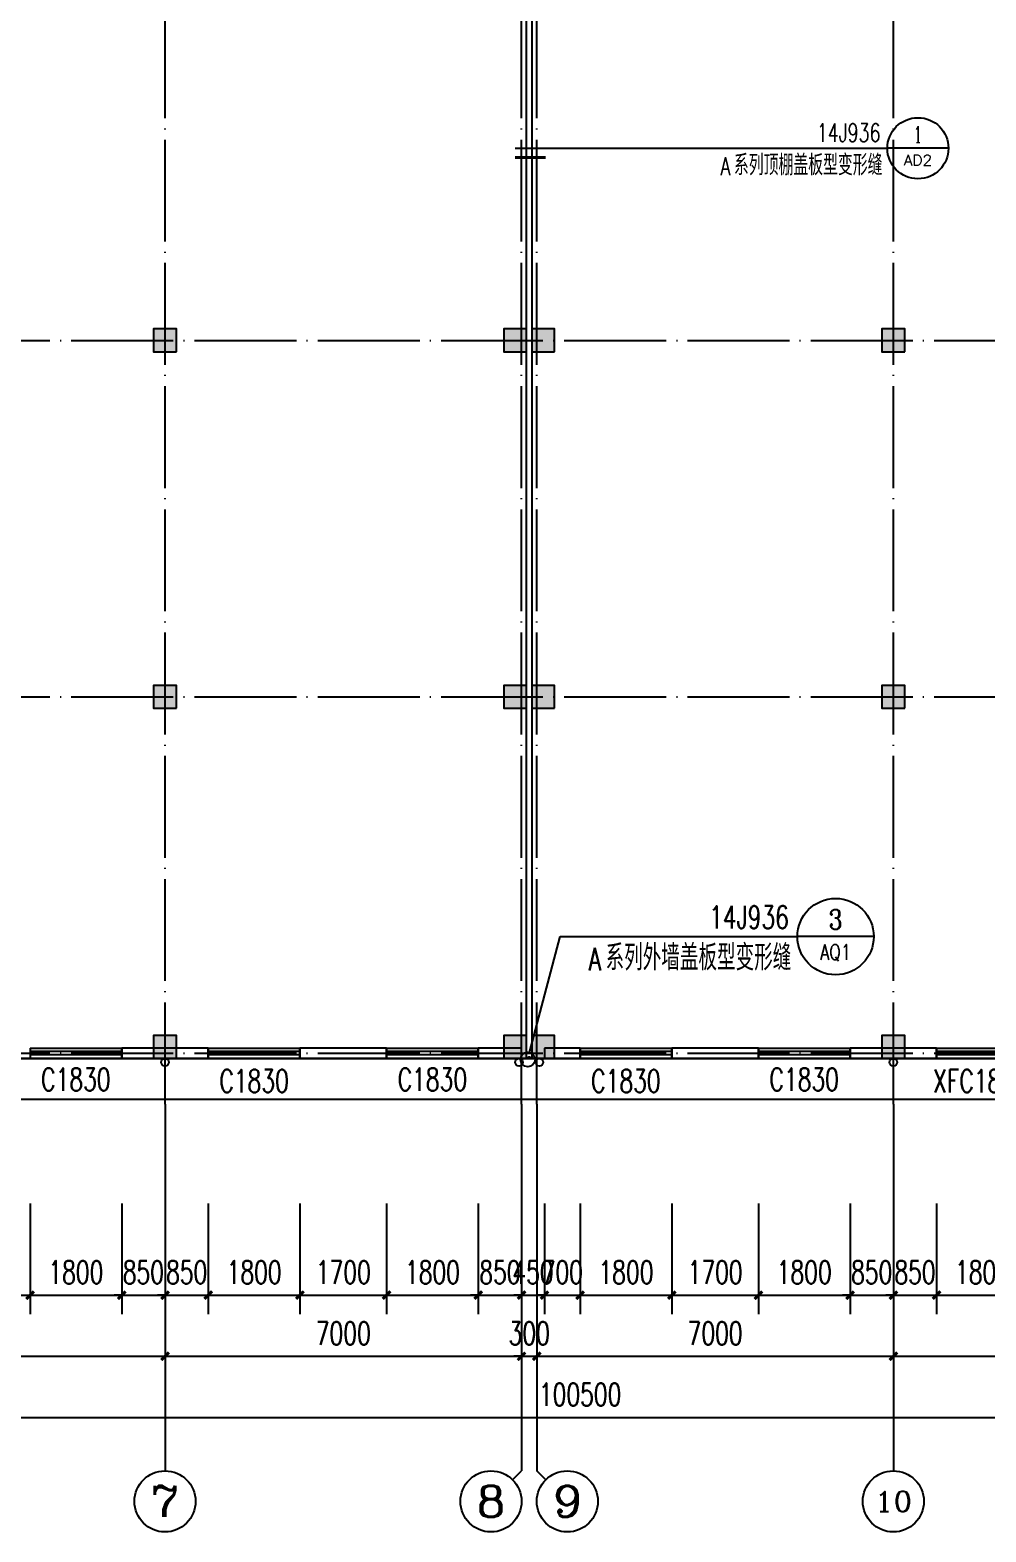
# Model space of a CAD drawing. Extents: x -4747 to 1060961, y -766984 to 396631.
# Drawn here: x 517895 to 536663, y -16063 to 13431 of the extents above; entities that cross this region are included whole.
import ezdxf
from ezdxf.enums import TextEntityAlignment as Align

# ---------------------------------------------------------------- set-up
doc = ezdxf.new("R2010")
doc.units = 0
doc.header["$LTSCALE"] = 1000
doc.header["$MEASUREMENT"] = 0
doc.linetypes.add('DOTE', pattern=[2.42, 2, -0.2, 0.02, -0.2])
doc.layers.get('0').update_dxf_attribs({"linetype": 'CONTINUOUS'})
doc.layers.get('DEFPOINTS').update_dxf_attribs({"linetype": 'CONTINUOUS'})
for name, color, linetype in [('AXIS', 3, 'CONTINUOUS'), ('AXIS_TEXT', 7, 'CONTINUOUS'), ('DIM_IDEN', 3, 'CONTINUOUS'), ('DOTE', 1, 'DOTE'), ('PUB_DIM', 3, 'CONTINUOUS'), ('PUB_TEXT', 7, 'CONTINUOUS'), ('WALL', 6, 'CONTINUOUS'), ('WINDOW', 4, 'CONTINUOUS'), ('WINDOW_TEXT', 7, 'CONTINUOUS'), ('剖面填充', 147, 'CONTINUOUS'), ('平面线条', 2, 'CONTINUOUS'), ('散水', 2, 'CONTINUOUS'), ('柱', 2, 'CONTINUOUS'), ('柱涂实', 54, 'CONTINUOUS'), ('立面轮廓线', 3, 'CONTINUOUS'), ('雨水管', 2, 'CONTINUOUS'), ('面积计算', 7, 'CONTINUOUS')]:
    doc.layers.add(name, color=color, linetype=linetype)
doc.styles.add('_TCH_AXIS', font='COMPLEX', dxfattribs={"bigfont": 'GBCBIG'})
doc.styles.add('_TCH_DIM', font='SIMPLEX', dxfattribs={"bigfont": 'GBCBIG'})
doc.styles.add('_TCH_LABEL', font='COMPLEX', dxfattribs={"bigfont": 'GBCBIG'})
doc.styles.add('_TCH_WINDOW', font='SIMPLEX', dxfattribs={"height": 3.5, "bigfont": 'GBCBIG'})
doc.styles.add('COMPLEX', font='complex_.ttf')
doc.styles.add('DIM_FONT', font='SIMPLEX', dxfattribs={"width": 0.7, "bigfont": 'GBCBIG'})
doc.dimstyles.new('DIMN150', dxfattribs={"dimscale": 1.5, "dimtxt": 300, "dimasz": 100, "dimexe": 250, "dimexo": 300, "dimgap": 150, "dimtad": 1, "dimdec": 0, "dimzin": 0, "dimtxsty": 'DIM_FONT', "dimblk": 'ARCHTICK', "dimcen": 0.09, "dimclrt": 7, "dimazin": 3, "dimtfac": 1, "dimtdec": 0, "dimtix": 1, "dimtmove": 0, "dimatfit": 3, "dimtolj": 1, "dimtzin": 0})

# ---------------------------------------------------------------- blocks, each defined once
blk = doc.blocks.new('A$C22EA1380')
at = {"layer": '柱涂实'}
for points in [[(42325, 13875), (42325, 14325), (41875, 14325), (41875, 13875)], [(49200, 13875), (49200, 14325), (48750, 14325), (48750, 13875)], [(49750, 13875), (49750, 14325), (49300, 14325), (49300, 13875)], [(56625, 13875), (56625, 14325), (56175, 14325), (56175, 13875)], [(42325, 6875), (42325, 7325), (41875, 7325), (41875, 6875)], [(49200, 6875), (49200, 7325), (48750, 7325), (48750, 6875)], [(49750, 6875), (49750, 7325), (49300, 7325), (49300, 6875)], [(56625, 6875), (56625, 7325), (56175, 7325), (56175, 6875)], [(42325, 0), (42325, 450), (41875, 450), (41875, 0)], [(49200, 0), (49200, 450), (48750, 450), (48750, 0)], [(49750, 0), (49750, 450), (49300, 450), (49300, 0)], [(56625, 0), (56625, 450), (56175, 450), (56175, 0)]]:
    blk.add_hatch(color=256, dxfattribs=at).paths.add_polyline_path(points)
at = {"layer": '柱'}
for points in [[(42325, 13875), (42325, 14325), (41875, 14325), (41875, 13875)], [(49200, 13875), (49200, 14325), (48750, 14325), (48750, 13875)], [(49750, 13875), (49750, 14325), (49300, 14325), (49300, 13875)], [(56625, 13875), (56625, 14325), (56175, 14325), (56175, 13875)], [(42325, 6875), (42325, 7325), (41875, 7325), (41875, 6875)], [(49200, 6875), (49200, 7325), (48750, 7325), (48750, 6875)], [(49750, 6875), (49750, 7325), (49300, 7325), (49300, 6875)], [(56625, 6875), (56625, 7325), (56175, 7325), (56175, 6875)], [(42325, 0), (42325, 450), (41875, 450), (41875, 0)], [(49200, 0), (49200, 450), (48750, 450), (48750, 0)], [(49750, 0), (49750, 450), (49300, 450), (49300, 0)], [(56625, 0), (56625, 450), (56175, 450), (56175, 0)]]:
    blk.add_lwpolyline(points, close=True, dxfattribs=at)
at = {"layer": '柱涂实', "linetype": 'CONTINUOUS'}
for points in [[(42325, 13875), (42325, 14325), (41875, 14325), (41875, 13875)], [(49200, 13875), (49200, 14325), (48750, 14325), (48750, 13875)], [(49750, 13875), (49750, 14325), (49300, 14325), (49300, 13875)], [(56625, 13875), (56625, 14325), (56175, 14325), (56175, 13875)], [(42325, 6875), (42325, 7325), (41875, 7325), (41875, 6875)], [(49200, 6875), (49200, 7325), (48750, 7325), (48750, 6875)], [(49750, 6875), (49750, 7325), (49300, 7325), (49300, 6875)], [(56625, 6875), (56625, 7325), (56175, 7325), (56175, 6875)], [(42325, 0), (42325, 450), (41875, 450), (41875, 0)], [(49200, 0), (49200, 450), (48750, 450), (48750, 0)], [(49750, 0), (49750, 450), (49300, 450), (49300, 0)], [(56625, 0), (56625, 450), (56175, 450), (56175, 0)]]:
    blk.add_lwpolyline(points, close=True, dxfattribs=at)
blk = doc.blocks.new('_ARCHTICK')
at = {"color": 0, "linetype": 'BYBLOCK', "const_width": 0.4}
blk.add_lwpolyline([(-0.5, -0.5), (0.5, 0.5)], dxfattribs=at)
blk = doc.blocks.new('*D1527')
at = {"layer": 'DEFPOINTS', "color": 0}
for p in [(535695, -9163), (537495, -9163), (537495, -11413)]:
    blk.add_point(p, dxfattribs=at)
at = {"layer": 'PUB_DIM', "color": 0}
for p, q in [((535695, -9613), (535695, -11788)), ((537495, -9613), (537495, -11788)), ((535695, -11413), (537495, -11413))]:
    blk.add_line(p, q, dxfattribs=at)
at = {"layer": 'PUB_DIM', "color": 0, "xscale": 150, "yscale": 150, "zscale": 150, "rotation": 180}
blk.add_blockref('_ARCHTICK', (535695, -11413), dxfattribs=at)
at = {"layer": 'PUB_DIM', "color": 0, "xscale": 150, "yscale": 150, "zscale": 150}
blk.add_blockref('_ARCHTICK', (537495, -11413), dxfattribs=at)
at = {"layer": 'PUB_DIM', "color": 7, "insert": (536595, -10963), "char_height": 450, "attachment_point": 5, "style": 'DIM_FONT'}
blk.add_mtext('\\A1;1800', dxfattribs=at)
blk = doc.blocks.new('*D1528')
at = {"layer": 'DEFPOINTS', "color": 0}
for p in [(534845, -9163), (535695, -9163), (535695, -11413)]:
    blk.add_point(p, dxfattribs=at)
at = {"layer": 'PUB_DIM', "color": 0}
for p, q in [((534845, -9613), (534845, -11788)), ((535695, -9613), (535695, -11788)), ((534845, -11413), (534695, -11413)), ((534845, -11413), (535695, -11413)), ((535695, -11413), (535845, -11413))]:
    blk.add_line(p, q, dxfattribs=at)
at = {"layer": 'PUB_DIM', "color": 0, "xscale": 150, "yscale": 150, "zscale": 150}
blk.add_blockref('_ARCHTICK', (534845, -11413), dxfattribs=at)
at = {"layer": 'PUB_DIM', "color": 0, "xscale": 150, "yscale": 150, "zscale": 150, "rotation": 180}
blk.add_blockref('_ARCHTICK', (535695, -11413), dxfattribs=at)
at = {"layer": 'PUB_DIM', "color": 7, "insert": (535270, -10963), "char_height": 450, "attachment_point": 5, "style": 'DIM_FONT'}
blk.add_mtext('\\A1;850', dxfattribs=at)
blk = doc.blocks.new('*D1529')
at = {"layer": 'DEFPOINTS', "color": 0}
for p in [(533995, -9163), (534845, -9163), (534845, -11413)]:
    blk.add_point(p, dxfattribs=at)
at = {"layer": 'PUB_DIM', "color": 0}
for p, q in [((533995, -9613), (533995, -11788)), ((534845, -9613), (534845, -11788)), ((533995, -11413), (533845, -11413)), ((533995, -11413), (534845, -11413)), ((534845, -11413), (534995, -11413))]:
    blk.add_line(p, q, dxfattribs=at)
at = {"layer": 'PUB_DIM', "color": 0, "xscale": 150, "yscale": 150, "zscale": 150}
blk.add_blockref('_ARCHTICK', (533995, -11413), dxfattribs=at)
at = {"layer": 'PUB_DIM', "color": 0, "xscale": 150, "yscale": 150, "zscale": 150, "rotation": 180}
blk.add_blockref('_ARCHTICK', (534845, -11413), dxfattribs=at)
at = {"layer": 'PUB_DIM', "color": 7, "insert": (534420, -10963), "char_height": 450, "attachment_point": 5, "style": 'DIM_FONT'}
blk.add_mtext('\\A1;850', dxfattribs=at)
blk = doc.blocks.new('*D1530')
at = {"layer": 'DEFPOINTS', "color": 0}
for p in [(532195, -9163), (533995, -9163), (533995, -11413)]:
    blk.add_point(p, dxfattribs=at)
at = {"layer": 'PUB_DIM', "color": 0}
for p, q in [((532195, -9613), (532195, -11788)), ((533995, -9613), (533995, -11788)), ((532195, -11413), (533995, -11413))]:
    blk.add_line(p, q, dxfattribs=at)
at = {"layer": 'PUB_DIM', "color": 0, "xscale": 150, "yscale": 150, "zscale": 150, "rotation": 180}
blk.add_blockref('_ARCHTICK', (532195, -11413), dxfattribs=at)
at = {"layer": 'PUB_DIM', "color": 0, "xscale": 150, "yscale": 150, "zscale": 150}
blk.add_blockref('_ARCHTICK', (533995, -11413), dxfattribs=at)
at = {"layer": 'PUB_DIM', "color": 7, "insert": (533095, -10963), "char_height": 450, "attachment_point": 5, "style": 'DIM_FONT'}
blk.add_mtext('\\A1;1800', dxfattribs=at)
blk = doc.blocks.new('*D1531')
at = {"layer": 'DEFPOINTS', "color": 0}
for p in [(530495, -9163), (532195, -9163), (532195, -11413)]:
    blk.add_point(p, dxfattribs=at)
at = {"layer": 'PUB_DIM', "color": 0}
for p, q in [((530495, -9613), (530495, -11788)), ((532195, -9613), (532195, -11788)), ((530495, -11413), (532195, -11413))]:
    blk.add_line(p, q, dxfattribs=at)
at = {"layer": 'PUB_DIM', "color": 0, "xscale": 150, "yscale": 150, "zscale": 150, "rotation": 180}
blk.add_blockref('_ARCHTICK', (530495, -11413), dxfattribs=at)
at = {"layer": 'PUB_DIM', "color": 0, "xscale": 150, "yscale": 150, "zscale": 150}
blk.add_blockref('_ARCHTICK', (532195, -11413), dxfattribs=at)
at = {"layer": 'PUB_DIM', "color": 7, "insert": (531345, -10963), "char_height": 450, "attachment_point": 5, "style": 'DIM_FONT'}
blk.add_mtext('\\A1;1700', dxfattribs=at)
blk = doc.blocks.new('*D1532')
at = {"layer": 'DEFPOINTS', "color": 0}
for p in [(528695, -9163), (530495, -9163), (530495, -11413)]:
    blk.add_point(p, dxfattribs=at)
at = {"layer": 'PUB_DIM', "color": 0}
for p, q in [((528695, -9613), (528695, -11788)), ((530495, -9613), (530495, -11788)), ((528695, -11413), (530495, -11413))]:
    blk.add_line(p, q, dxfattribs=at)
at = {"layer": 'PUB_DIM', "color": 0, "xscale": 150, "yscale": 150, "zscale": 150, "rotation": 180}
blk.add_blockref('_ARCHTICK', (528695, -11413), dxfattribs=at)
at = {"layer": 'PUB_DIM', "color": 0, "xscale": 150, "yscale": 150, "zscale": 150}
blk.add_blockref('_ARCHTICK', (530495, -11413), dxfattribs=at)
at = {"layer": 'PUB_DIM', "color": 7, "insert": (529595, -10963), "char_height": 450, "attachment_point": 5, "style": 'DIM_FONT'}
blk.add_mtext('\\A1;1800', dxfattribs=at)
blk = doc.blocks.new('*D1533')
at = {"layer": 'DEFPOINTS', "color": 0}
for p in [(527995, -9163), (528695, -9163), (528695, -11413)]:
    blk.add_point(p, dxfattribs=at)
at = {"layer": 'PUB_DIM', "color": 0}
for p, q in [((527995, -9613), (527995, -11788)), ((528695, -9613), (528695, -11788)), ((527995, -11413), (527845, -11413)), ((527995, -11413), (528695, -11413)), ((528695, -11413), (528845, -11413))]:
    blk.add_line(p, q, dxfattribs=at)
at = {"layer": 'PUB_DIM', "color": 0, "xscale": 150, "yscale": 150, "zscale": 150}
blk.add_blockref('_ARCHTICK', (527995, -11413), dxfattribs=at)
at = {"layer": 'PUB_DIM', "color": 0, "xscale": 150, "yscale": 150, "zscale": 150, "rotation": 180}
blk.add_blockref('_ARCHTICK', (528695, -11413), dxfattribs=at)
at = {"layer": 'PUB_DIM', "color": 7, "insert": (528345, -10963), "char_height": 450, "attachment_point": 5, "style": 'DIM_FONT'}
blk.add_mtext('\\A1;700', dxfattribs=at)
blk = doc.blocks.new('*D1534')
at = {"layer": 'DEFPOINTS', "color": 0}
for p in [(527545, -9163), (527995, -9163), (527995, -11413)]:
    blk.add_point(p, dxfattribs=at)
at = {"layer": 'PUB_DIM', "color": 0}
for p, q in [((527545, -9613), (527545, -11788)), ((527995, -9613), (527995, -11788)), ((527545, -11413), (527395, -11413)), ((527545, -11413), (527995, -11413)), ((527995, -11413), (528145, -11413))]:
    blk.add_line(p, q, dxfattribs=at)
at = {"layer": 'PUB_DIM', "color": 0, "xscale": 150, "yscale": 150, "zscale": 150}
blk.add_blockref('_ARCHTICK', (527545, -11413), dxfattribs=at)
at = {"layer": 'PUB_DIM', "color": 0, "xscale": 150, "yscale": 150, "zscale": 150, "rotation": 180}
blk.add_blockref('_ARCHTICK', (527995, -11413), dxfattribs=at)
at = {"layer": 'PUB_DIM', "color": 7, "insert": (527770, -10963), "char_height": 450, "attachment_point": 5, "style": 'DIM_FONT'}
blk.add_mtext('\\A1;450', dxfattribs=at)
blk = doc.blocks.new('*D1535')
at = {"layer": 'DEFPOINTS', "color": 0}
for p in [(526695, -9163), (527545, -9163), (527545, -11413)]:
    blk.add_point(p, dxfattribs=at)
at = {"layer": 'PUB_DIM', "color": 0}
for p, q in [((526695, -9613), (526695, -11788)), ((527545, -9613), (527545, -11788)), ((526695, -11413), (526545, -11413)), ((526695, -11413), (527545, -11413)), ((527545, -11413), (527695, -11413))]:
    blk.add_line(p, q, dxfattribs=at)
at = {"layer": 'PUB_DIM', "color": 0, "xscale": 150, "yscale": 150, "zscale": 150}
blk.add_blockref('_ARCHTICK', (526695, -11413), dxfattribs=at)
at = {"layer": 'PUB_DIM', "color": 0, "xscale": 150, "yscale": 150, "zscale": 150, "rotation": 180}
blk.add_blockref('_ARCHTICK', (527545, -11413), dxfattribs=at)
at = {"layer": 'PUB_DIM', "color": 7, "insert": (527120, -10963), "char_height": 450, "attachment_point": 5, "style": 'DIM_FONT'}
blk.add_mtext('\\A1;850', dxfattribs=at)
blk = doc.blocks.new('*D1536')
at = {"layer": 'DEFPOINTS', "color": 0}
for p in [(524895, -9163), (526695, -9163), (526695, -11413)]:
    blk.add_point(p, dxfattribs=at)
at = {"layer": 'PUB_DIM', "color": 0}
for p, q in [((524895, -9613), (524895, -11788)), ((526695, -9613), (526695, -11788)), ((524895, -11413), (526695, -11413))]:
    blk.add_line(p, q, dxfattribs=at)
at = {"layer": 'PUB_DIM', "color": 0, "xscale": 150, "yscale": 150, "zscale": 150, "rotation": 180}
blk.add_blockref('_ARCHTICK', (524895, -11413), dxfattribs=at)
at = {"layer": 'PUB_DIM', "color": 0, "xscale": 150, "yscale": 150, "zscale": 150}
blk.add_blockref('_ARCHTICK', (526695, -11413), dxfattribs=at)
at = {"layer": 'PUB_DIM', "color": 7, "insert": (525795, -10963), "char_height": 450, "attachment_point": 5, "style": 'DIM_FONT'}
blk.add_mtext('\\A1;1800', dxfattribs=at)
blk = doc.blocks.new('*D1537')
at = {"layer": 'DEFPOINTS', "color": 0}
for p in [(523195, -9163), (524895, -9163), (524895, -11413)]:
    blk.add_point(p, dxfattribs=at)
at = {"layer": 'PUB_DIM', "color": 0}
for p, q in [((523195, -9613), (523195, -11788)), ((524895, -9613), (524895, -11788)), ((523195, -11413), (524895, -11413))]:
    blk.add_line(p, q, dxfattribs=at)
at = {"layer": 'PUB_DIM', "color": 0, "xscale": 150, "yscale": 150, "zscale": 150, "rotation": 180}
blk.add_blockref('_ARCHTICK', (523195, -11413), dxfattribs=at)
at = {"layer": 'PUB_DIM', "color": 0, "xscale": 150, "yscale": 150, "zscale": 150}
blk.add_blockref('_ARCHTICK', (524895, -11413), dxfattribs=at)
at = {"layer": 'PUB_DIM', "color": 7, "insert": (524045, -10963), "char_height": 450, "attachment_point": 5, "style": 'DIM_FONT'}
blk.add_mtext('\\A1;1700', dxfattribs=at)
blk = doc.blocks.new('*D1538')
at = {"layer": 'DEFPOINTS', "color": 0}
for p in [(521395, -9163), (523195, -9163), (523195, -11413)]:
    blk.add_point(p, dxfattribs=at)
at = {"layer": 'PUB_DIM', "color": 0}
for p, q in [((521395, -9613), (521395, -11788)), ((523195, -9613), (523195, -11788)), ((521395, -11413), (523195, -11413))]:
    blk.add_line(p, q, dxfattribs=at)
at = {"layer": 'PUB_DIM', "color": 0, "xscale": 150, "yscale": 150, "zscale": 150, "rotation": 180}
blk.add_blockref('_ARCHTICK', (521395, -11413), dxfattribs=at)
at = {"layer": 'PUB_DIM', "color": 0, "xscale": 150, "yscale": 150, "zscale": 150}
blk.add_blockref('_ARCHTICK', (523195, -11413), dxfattribs=at)
at = {"layer": 'PUB_DIM', "color": 7, "insert": (522295, -10963), "char_height": 450, "attachment_point": 5, "style": 'DIM_FONT'}
blk.add_mtext('\\A1;1800', dxfattribs=at)
blk = doc.blocks.new('*D1539')
at = {"layer": 'DEFPOINTS', "color": 0}
for p in [(520545, -9163), (521395, -9163), (521395, -11413)]:
    blk.add_point(p, dxfattribs=at)
at = {"layer": 'PUB_DIM', "color": 0}
for p, q in [((520545, -9613), (520545, -11788)), ((521395, -9613), (521395, -11788)), ((520545, -11413), (520395, -11413)), ((520545, -11413), (521395, -11413)), ((521395, -11413), (521545, -11413))]:
    blk.add_line(p, q, dxfattribs=at)
at = {"layer": 'PUB_DIM', "color": 0, "xscale": 150, "yscale": 150, "zscale": 150}
blk.add_blockref('_ARCHTICK', (520545, -11413), dxfattribs=at)
at = {"layer": 'PUB_DIM', "color": 0, "xscale": 150, "yscale": 150, "zscale": 150, "rotation": 180}
blk.add_blockref('_ARCHTICK', (521395, -11413), dxfattribs=at)
at = {"layer": 'PUB_DIM', "color": 7, "insert": (520970, -10963), "char_height": 450, "attachment_point": 5, "style": 'DIM_FONT'}
blk.add_mtext('\\A1;850', dxfattribs=at)
blk = doc.blocks.new('*D1540')
at = {"layer": 'DEFPOINTS', "color": 0}
for p in [(519695, -9163), (520545, -9163), (520545, -11413)]:
    blk.add_point(p, dxfattribs=at)
at = {"layer": 'PUB_DIM', "color": 0}
for p, q in [((519695, -9613), (519695, -11788)), ((520545, -9613), (520545, -11788)), ((519695, -11413), (519545, -11413)), ((519695, -11413), (520545, -11413)), ((520545, -11413), (520695, -11413))]:
    blk.add_line(p, q, dxfattribs=at)
at = {"layer": 'PUB_DIM', "color": 0, "xscale": 150, "yscale": 150, "zscale": 150}
blk.add_blockref('_ARCHTICK', (519695, -11413), dxfattribs=at)
at = {"layer": 'PUB_DIM', "color": 0, "xscale": 150, "yscale": 150, "zscale": 150, "rotation": 180}
blk.add_blockref('_ARCHTICK', (520545, -11413), dxfattribs=at)
at = {"layer": 'PUB_DIM', "color": 7, "insert": (520120, -10963), "char_height": 450, "attachment_point": 5, "style": 'DIM_FONT'}
blk.add_mtext('\\A1;850', dxfattribs=at)
blk = doc.blocks.new('*D1541')
at = {"layer": 'DEFPOINTS', "color": 0}
for p in [(517895, -9163), (519695, -9163), (519695, -11413)]:
    blk.add_point(p, dxfattribs=at)
at = {"layer": 'PUB_DIM', "color": 0}
for p, q in [((517895, -9613), (517895, -11788)), ((519695, -9613), (519695, -11788)), ((517895, -11413), (519695, -11413))]:
    blk.add_line(p, q, dxfattribs=at)
at = {"layer": 'PUB_DIM', "color": 0, "xscale": 150, "yscale": 150, "zscale": 150, "rotation": 180}
blk.add_blockref('_ARCHTICK', (517895, -11413), dxfattribs=at)
at = {"layer": 'PUB_DIM', "color": 0, "xscale": 150, "yscale": 150, "zscale": 150}
blk.add_blockref('_ARCHTICK', (519695, -11413), dxfattribs=at)
at = {"layer": 'PUB_DIM', "color": 7, "insert": (518795, -10963), "char_height": 450, "attachment_point": 5, "style": 'DIM_FONT'}
blk.add_mtext('\\A1;1800', dxfattribs=at)
blk = doc.blocks.new('*D1542')
at = {"layer": 'DEFPOINTS', "color": 0}
for p in [(516195, -9163), (517895, -9163), (517895, -11413)]:
    blk.add_point(p, dxfattribs=at)
at = {"layer": 'PUB_DIM', "color": 0}
for p, q in [((516195, -9613), (516195, -11788)), ((517895, -9613), (517895, -11788)), ((516195, -11413), (517895, -11413))]:
    blk.add_line(p, q, dxfattribs=at)
at = {"layer": 'PUB_DIM', "color": 0, "xscale": 150, "yscale": 150, "zscale": 150, "rotation": 180}
blk.add_blockref('_ARCHTICK', (516195, -11413), dxfattribs=at)
at = {"layer": 'PUB_DIM', "color": 0, "xscale": 150, "yscale": 150, "zscale": 150}
blk.add_blockref('_ARCHTICK', (517895, -11413), dxfattribs=at)
at = {"layer": 'PUB_DIM', "color": 7, "insert": (517045, -10963), "char_height": 450, "attachment_point": 5, "style": 'DIM_FONT'}
blk.add_mtext('\\A1;1700', dxfattribs=at)
blk = doc.blocks.new('*D1608')
at = {"layer": 'AXIS', "color": 0}
for p, q in [((513545, -9313), (513545, -12988)), ((520545, -9313), (520545, -12988)), ((513545, -12613), (520545, -12613))]:
    blk.add_line(p, q, dxfattribs=at)
at = {"layer": 'DEFPOINTS', "color": 0}
for p in [(513545, -8863), (520545, -8863), (520545, -12613)]:
    blk.add_point(p, dxfattribs=at)
at = {"layer": 'AXIS', "color": 0, "xscale": 150, "yscale": 150, "zscale": 150, "rotation": 180}
blk.add_blockref('_ARCHTICK', (513545, -12613), dxfattribs=at)
at = {"layer": 'AXIS', "color": 0, "xscale": 150, "yscale": 150, "zscale": 150}
blk.add_blockref('_ARCHTICK', (520545, -12613), dxfattribs=at)
at = {"layer": 'AXIS', "color": 7, "insert": (517045, -12163), "char_height": 450, "attachment_point": 5, "style": 'DIM_FONT'}
blk.add_mtext('\\A1;7000', dxfattribs=at)
blk = doc.blocks.new('*D1609')
at = {"layer": 'AXIS', "color": 0}
for p, q in [((520545, -9313), (520545, -12988)), ((527545, -9313), (527545, -12988)), ((520545, -12613), (527545, -12613))]:
    blk.add_line(p, q, dxfattribs=at)
at = {"layer": 'DEFPOINTS', "color": 0}
for p in [(520545, -8863), (527545, -8863), (527545, -12613)]:
    blk.add_point(p, dxfattribs=at)
at = {"layer": 'AXIS', "color": 0, "xscale": 150, "yscale": 150, "zscale": 150, "rotation": 180}
blk.add_blockref('_ARCHTICK', (520545, -12613), dxfattribs=at)
at = {"layer": 'AXIS', "color": 0, "xscale": 150, "yscale": 150, "zscale": 150}
blk.add_blockref('_ARCHTICK', (527545, -12613), dxfattribs=at)
at = {"layer": 'AXIS', "color": 7, "insert": (524045, -12163), "char_height": 450, "attachment_point": 5, "style": 'DIM_FONT'}
blk.add_mtext('\\A1;7000', dxfattribs=at)
blk = doc.blocks.new('*D1610')
at = {"layer": 'AXIS', "color": 0}
for p, q in [((527545, -9313), (527545, -12988)), ((527845, -9313), (527845, -12988)), ((527545, -12613), (527395, -12613)), ((527545, -12613), (527845, -12613)), ((527845, -12613), (527995, -12613))]:
    blk.add_line(p, q, dxfattribs=at)
at = {"layer": 'DEFPOINTS', "color": 0}
for p in [(527545, -8863), (527845, -8863), (527845, -12613)]:
    blk.add_point(p, dxfattribs=at)
at = {"layer": 'AXIS', "color": 0, "xscale": 150, "yscale": 150, "zscale": 150}
blk.add_blockref('_ARCHTICK', (527545, -12613), dxfattribs=at)
at = {"layer": 'AXIS', "color": 0, "xscale": 150, "yscale": 150, "zscale": 150, "rotation": 180}
blk.add_blockref('_ARCHTICK', (527845, -12613), dxfattribs=at)
at = {"layer": 'AXIS', "color": 7, "insert": (527695, -12163), "char_height": 450, "attachment_point": 5, "style": 'DIM_FONT'}
blk.add_mtext('\\A1;300', dxfattribs=at)
blk = doc.blocks.new('*D1611')
at = {"layer": 'AXIS', "color": 0}
for p, q in [((527845, -9313), (527845, -12988)), ((534845, -9313), (534845, -12988)), ((527845, -12613), (534845, -12613))]:
    blk.add_line(p, q, dxfattribs=at)
at = {"layer": 'DEFPOINTS', "color": 0}
for p in [(527845, -8863), (534845, -8863), (534845, -12613)]:
    blk.add_point(p, dxfattribs=at)
at = {"layer": 'AXIS', "color": 0, "xscale": 150, "yscale": 150, "zscale": 150, "rotation": 180}
blk.add_blockref('_ARCHTICK', (527845, -12613), dxfattribs=at)
at = {"layer": 'AXIS', "color": 0, "xscale": 150, "yscale": 150, "zscale": 150}
blk.add_blockref('_ARCHTICK', (534845, -12613), dxfattribs=at)
at = {"layer": 'AXIS', "color": 7, "insert": (531345, -12163), "char_height": 450, "attachment_point": 5, "style": 'DIM_FONT'}
blk.add_mtext('\\A1;7000', dxfattribs=at)
blk = doc.blocks.new('*D1612')
at = {"layer": 'AXIS', "color": 0}
for p, q in [((534845, -9313), (534845, -12988)), ((541845, -9313), (541845, -12988)), ((534845, -12613), (541845, -12613))]:
    blk.add_line(p, q, dxfattribs=at)
at = {"layer": 'DEFPOINTS', "color": 0}
for p in [(534845, -8863), (541845, -8863), (541845, -12613)]:
    blk.add_point(p, dxfattribs=at)
at = {"layer": 'AXIS', "color": 0, "xscale": 150, "yscale": 150, "zscale": 150, "rotation": 180}
blk.add_blockref('_ARCHTICK', (534845, -12613), dxfattribs=at)
at = {"layer": 'AXIS', "color": 0, "xscale": 150, "yscale": 150, "zscale": 150}
blk.add_blockref('_ARCHTICK', (541845, -12613), dxfattribs=at)
at = {"layer": 'AXIS', "color": 7, "insert": (538345, -12163), "char_height": 450, "attachment_point": 5, "style": 'DIM_FONT'}
blk.add_mtext('\\A1;7000', dxfattribs=at)
blk = doc.blocks.new('*D1619')
at = {"layer": 'AXIS', "color": 0}
for p, q in [((478445, -9613), (478445, -14188)), ((578945, -9613), (578945, -14188)), ((478445, -13813), (578945, -13813))]:
    blk.add_line(p, q, dxfattribs=at)
at = {"layer": 'DEFPOINTS', "color": 0}
for p in [(478445, -9163), (578945, -9163), (578945, -13813)]:
    blk.add_point(p, dxfattribs=at)
at = {"layer": 'AXIS', "color": 0, "xscale": 150, "yscale": 150, "zscale": 150, "rotation": 180}
blk.add_blockref('_ARCHTICK', (478445, -13813), dxfattribs=at)
at = {"layer": 'AXIS', "color": 0, "xscale": 150, "yscale": 150, "zscale": 150}
blk.add_blockref('_ARCHTICK', (578945, -13813), dxfattribs=at)
at = {"layer": 'AXIS', "color": 7, "insert": (528695, -13363), "char_height": 450, "attachment_point": 5, "style": 'DIM_FONT'}
blk.add_mtext('\\A1;100500', dxfattribs=at)
blk = doc.blocks.new('$WINLIB2D$00000001')
at = {"color": 0}
for points in [[(-0.5, 0.5), (-0.5, -0.5)], [(-0.5, 0.5), (0.5, 0.5)], [(0.5, -0.5), (0.5, 0.5)], [(0.5, 0.167), (-0.5, 0.167)], [(0.5, -0.167), (-0.5, -0.167)], [(-0.5, -0.5), (0.5, -0.5)]]:
    blk.add_lwpolyline(points, dxfattribs=at)
blk = doc.blocks.new('_AXISO')
blk.add_circle((0, 0), 0.5)
at = {"layer": 'AXIS_TEXT', "style": 'COMPLEX', "width": 1.041667}
blk.add_attdef('A', text='', height=0.56, dxfattribs=at).set_placement((-0.25, -0.28), (0.25, -0.28), align=Align.FIT)

msp = doc.modelspace()

# ---------------------------------------------------------------- linework, layer by layer
at = {"layer": 'AXIS'}
for p, q in [((520544.9, -7663), (520544.9, -14863)), ((527544.9, -7663), (527544.9, -14863)), ((527844.9, -7663), (527844.9, -14863)), ((534844.9, -7663), (534844.9, -14863)), ((527369.2, -15038.7), (527544.9, -14863)), ((528020.7, -15038.7), (527844.9, -14863))]:
    msp.add_line(p, q, dxfattribs=at)
at = {"layer": 'DIM_IDEN', "linetype": 'BYBLOCK'}
for p, q in [((527416.7, 11109.4), (531161.5, 11109.4)), ((531161.5, 11109.4), (534727, 11109.4)), ((535927, 11109.4), (534727, 11109.4)), ((527703.8, -6646.9), (528303.3, -4371.8)), ((528303.3, -4371.8), (532960.3, -4371.8)), ((534460.3, -4371.8), (532960.3, -4371.8))]:
    msp.add_line(p, q, dxfattribs=at)
at = {"layer": 'DIM_IDEN', "linetype": 'BYBLOCK', "const_width": 60}
msp.add_lwpolyline([(527416.7, 10929.4), (528016.7, 10929.4)], dxfattribs=at)
at = {"layer": 'DIM_IDEN', "linetype": 'BYBLOCK'}
for centre, radius in [((535327, 11109.4), 600), ((533710.3, -4371.8), 750), ((527667.4, -6785.3), 143.1)]:
    msp.add_circle(centre, radius, dxfattribs=at)
at = {"layer": 'DOTE'}
for p, q in [((520544.9, -7663), (520544.9, 36337)), ((527544.9, -7663), (527544.9, 36337)), ((527844.9, -7663), (527844.9, 36337)), ((534844.9, -7663), (534844.9, 36337)), ((475144.9, 7337), (579844.9, 7337)), ((475144.9, 337), (579844.9, 337)), ((475144.9, -6663), (579844.9, -6663))]:
    msp.add_line(p, q, dxfattribs=at)
at = {"layer": 'WALL'}
for p, q in [((521394.9, -6563), (519694.9, -6563)), ((519694.9, -6563), (519694.9, -6763)), ((519694.9, -6763), (521394.9, -6763)), ((521394.9, -6763), (521394.9, -6563)), ((524894.9, -6563), (523194.9, -6563)), ((523194.9, -6563), (523194.9, -6763)), ((523194.9, -6763), (524894.9, -6763)), ((524894.9, -6763), (524894.9, -6563)), ((527544.9, -6563), (526694.9, -6563)), ((526694.9, -6563), (526694.9, -6763)), ((526694.9, -6763), (527544.9, -6763)), ((527544.9, -6763), (527544.9, -6563)), ((528694.9, -6563), (527994.9, -6563)), ((527994.9, -6563), (527994.9, -6763)), ((527994.9, -6763), (528694.9, -6763)), ((528694.9, -6763), (528694.9, -6563)), ((532194.9, -6563), (530494.9, -6563)), ((530494.9, -6563), (530494.9, -6763)), ((530494.9, -6763), (532194.9, -6763)), ((532194.9, -6763), (532194.9, -6563)), ((535694.9, -6563), (533994.9, -6563)), ((533994.9, -6563), (533994.9, -6763)), ((533994.9, -6763), (535694.9, -6763)), ((535694.9, -6763), (535694.9, -6563))]:
    msp.add_line(p, q, dxfattribs=at)
at = {"layer": '剖面填充'}
msp.add_lwpolyline([(576944.9, -6763), (478444.9, -6763), (478444.9, 35437), (576944.9, 35437)], close=True, dxfattribs=at)
at = {"layer": '平面线条'}
for points in [[(527644.9, -6763), (527644.9, 35437)], [(527744.9, 35437), (527744.9, -6763)], [(527644.9, -6763), (527694.9, -6732.5), (527744.9, -6763)]]:
    msp.add_lwpolyline(points, dxfattribs=at)
at = {"layer": '散水'}
msp.add_lwpolyline([(508644.9, -7563), (541744.9, -7563)], dxfattribs=at)
at = {"layer": '立面轮廓线'}
msp.add_lwpolyline([(478444.9, -6763), (576944.9, -6763), (576944.9, 35437), (478444.9, 35437), (478444.9, -6763)], dxfattribs=at)
at = {"layer": '雨水管'}
for centre in [(520544.9, -6838), (527494.9, -6838), (527894.9, -6838), (534844.9, -6838)]:
    msp.add_circle(centre, 75, dxfattribs=at)

# ---------------------------------------------------------------- block references
at = {"layer": 'AXIS'}
ref = msp.add_blockref('_AXISO', (520544.9, -15463), dxfattribs=dict(at, xscale=1200, yscale=1200, zscale=1200))
ref.add_attrib('A', '7', dxfattribs={"layer": 'AXIS_TEXT', "height": 612, "style": '_TCH_AXIS', "width": 1.410273}).set_placement((520257.2, -15769), (520832.6, -15769), align=Align.FIT)
ref = msp.add_blockref('_AXISO', (526944.9, -15463), dxfattribs=dict(at, xscale=1200, yscale=1200, zscale=1200))
ref.add_attrib('A', '8', dxfattribs={"layer": 'AXIS_TEXT', "height": 612, "style": '_TCH_AXIS', "width": 1.410273}).set_placement((526657.2, -15769), (527232.6, -15769), align=Align.FIT)
ref = msp.add_blockref('_AXISO', (528444.9, -15463), dxfattribs=dict(at, xscale=1200, yscale=1200, zscale=1200))
ref.add_attrib('A', '9', dxfattribs={"layer": 'AXIS_TEXT', "height": 612, "style": '_TCH_AXIS', "width": 1.410273}).set_placement((528157.2, -15769), (528732.6, -15769), align=Align.FIT)
ref = msp.add_blockref('_AXISO', (534844.9, -15463), dxfattribs=dict(at, xscale=1200, yscale=1200, zscale=1200))
ref.add_attrib('A', '10', dxfattribs={"layer": 'AXIS_TEXT', "height": 394.42, "style": '_TCH_AXIS', "width": 1.361643}).set_placement((534474.1, -15660.2), (535215.7, -15660.2), align=Align.FIT)
at = {"layer": 'WINDOW'}
ref = msp.add_blockref('$WINLIB2D$00000001', (518794.9, -6663), dxfattribs=dict(at, xscale=-1800, yscale=-200, zscale=-1800, rotation=180))
ref.add_attrib('A', 'C1830', (518112.4, -7398.6), dxfattribs={"layer": 'WINDOW_TEXT', "height": 446.25, "style": '_TCH_WINDOW', "width": 0.705882})
ref = msp.add_blockref('$WINLIB2D$00000001', (522294.9, -6663), dxfattribs=dict(at, xscale=-1800, yscale=-200, zscale=-1800, rotation=180))
ref.add_attrib('A', 'C1830', (521612.4, -7431), dxfattribs={"layer": 'WINDOW_TEXT', "height": 446.25, "style": '_TCH_WINDOW', "width": 0.705882})
ref = msp.add_blockref('$WINLIB2D$00000001', (525794.9, -6663), dxfattribs=dict(at, xscale=-1800, yscale=-200, zscale=-1800, rotation=180))
ref.add_attrib('A', 'C1830', (525112.4, -7398.6), dxfattribs={"layer": 'WINDOW_TEXT', "height": 446.25, "style": '_TCH_WINDOW', "width": 0.705882})
ref = msp.add_blockref('$WINLIB2D$00000001', (529594.9, -6663), dxfattribs=dict(at, xscale=-1800, yscale=-200, zscale=-1800, rotation=180))
ref.add_attrib('A', 'C1830', (528912.4, -7431), dxfattribs={"layer": 'WINDOW_TEXT', "height": 446.25, "style": '_TCH_WINDOW', "width": 0.705882})
ref = msp.add_blockref('$WINLIB2D$00000001', (533094.9, -6663), dxfattribs=dict(at, xscale=-1800, yscale=-200, zscale=-1800, rotation=180))
ref.add_attrib('A', 'C1830', (532412.4, -7398.6), dxfattribs={"layer": 'WINDOW_TEXT', "height": 446.25, "style": '_TCH_WINDOW', "width": 0.705882})
ref = msp.add_blockref('$WINLIB2D$00000001', (536594.9, -6663), dxfattribs=dict(at, xscale=-1800, yscale=-200, zscale=-1800, rotation=180))
ref.add_attrib('A', 'XFC1830', (535627.4, -7431), dxfattribs={"layer": 'WINDOW_TEXT', "height": 446.25, "style": '_TCH_WINDOW', "width": 0.705882})
at = {"layer": '面积计算'}
msp.add_blockref('A$C22EA1380', (478444.9, -6763), dxfattribs=at)

# ---------------------------------------------------------------- texts
at = {"layer": 'PUB_TEXT', "linetype": 'BYBLOCK', "style": '_TCH_DIM', "width": 0.705882}
for s, height, p in [('14J936', 357, (533341, 11235.4)), ('A', 357, (531450.6, 10578.3)), ('14J936', 446.25, (531227.8, -4214.3)), ('A', 446.2, (528864.8, -5035.6))]:
    msp.add_text(s, height=height, dxfattribs=at).set_placement(p)
at = {"layer": 'PUB_TEXT', "linetype": 'BYBLOCK', "style": '_TCH_LABEL'}
for s, height, p, p2 in [('1', 321.2, (535258.2, 11219.4), (535395.9, 11219.4)), ('AD2', 206.07, (535047.4, 10773.5), (535606.7, 10773.5)), ('3', 391.5, (533579.8, -4232.9), (533840.8, -4232.9))]:
    msp.add_text(s, height=height, dxfattribs=at).set_placement(p, p2, align=Align.FIT)
at = {"layer": 'PUB_TEXT', "linetype": 'BYBLOCK', "style": '_TCH_DIM'}
for s, height, p in [('系列顶棚盖板型变形缝', 405.11, (531714.6, 10578.3)), ('系列外墙盖板型变形缝', 506.38, (529194.8, -5035.6))]:
    msp.add_text(s, height=height, dxfattribs=at).set_placement(p)
at = {"layer": 'PUB_TEXT', "linetype": 'BYBLOCK', "style": '_TCH_LABEL', "width": 0.807692}
msp.add_text('AQ1', height=302.7, dxfattribs=at).set_placement((533407.6, -4827.9), (534013, -4827.9), align=Align.FIT)

# ---------------------------------------------------------------- dimensions: what is measured, and where the dimension line sits
at = {"layer": 'AXIS'}
for p1, p2, distance, picture, middle in [((513544.9, -8863), (520544.9, -8863), -3750, '*D1608', (517044.9, -12163)), ((520544.9, -8863), (527544.9, -8863), -3750, '*D1609', (524044.9, -12163)), ((527544.9, -8863), (527844.9, -8863), -3750, '*D1610', (527694.9, -12163)), ((527844.9, -8863), (534844.9, -8863), -3750, '*D1611', (531344.9, -12163)), ((534844.9, -8863), (541844.9, -8863), -3750, '*D1612', (538344.9, -12163)), ((478444.9, -9163), (578944.9, -9163), -4650, '*D1619', (528694.9, -13363))]:
    dim = msp.add_aligned_dim(p1=p1, p2=p2, distance=distance, dimstyle='DIMN150', dxfattribs=at)
    dim.commit()
    dim.dimension.update_dxf_attribs({"geometry": picture, "text_midpoint": middle})
at = {"layer": 'PUB_DIM'}
for p1, p2, picture, middle in [((516194.9, -9163), (517894.9, -9163), '*D1542', (517044.9, -10963)), ((517894.9, -9163), (519694.9, -9163), '*D1541', (518794.9, -10963)), ((519694.9, -9163), (520544.9, -9163), '*D1540', (520119.9, -10963)), ((520544.9, -9163), (521394.9, -9163), '*D1539', (520969.9, -10963)), ((521394.9, -9163), (523194.9, -9163), '*D1538', (522294.9, -10963)), ((523194.9, -9163), (524894.9, -9163), '*D1537', (524044.9, -10963)), ((524894.9, -9163), (526694.9, -9163), '*D1536', (525794.9, -10963)), ((526694.9, -9163), (527544.9, -9163), '*D1535', (527119.9, -10963)), ((527544.9, -9163), (527994.9, -9163), '*D1534', (527769.9, -10963)), ((527994.9, -9163), (528694.9, -9163), '*D1533', (528344.9, -10963)), ((528694.9, -9163), (530494.9, -9163), '*D1532', (529594.9, -10963)), ((530494.9, -9163), (532194.9, -9163), '*D1531', (531344.9, -10963)), ((532194.9, -9163), (533994.9, -9163), '*D1530', (533094.9, -10963)), ((533994.9, -9163), (534844.9, -9163), '*D1529', (534419.9, -10963)), ((534844.9, -9163), (535694.9, -9163), '*D1528', (535269.9, -10963)), ((535694.9, -9163), (537494.9, -9163), '*D1527', (536594.9, -10963))]:
    dim = msp.add_aligned_dim(p1=p1, p2=p2, distance=-2250, dimstyle='DIMN150', dxfattribs=at)
    dim.commit()
    dim.dimension.update_dxf_attribs({"geometry": picture, "text_midpoint": middle})

doc.saveas('drawing.dxf')
